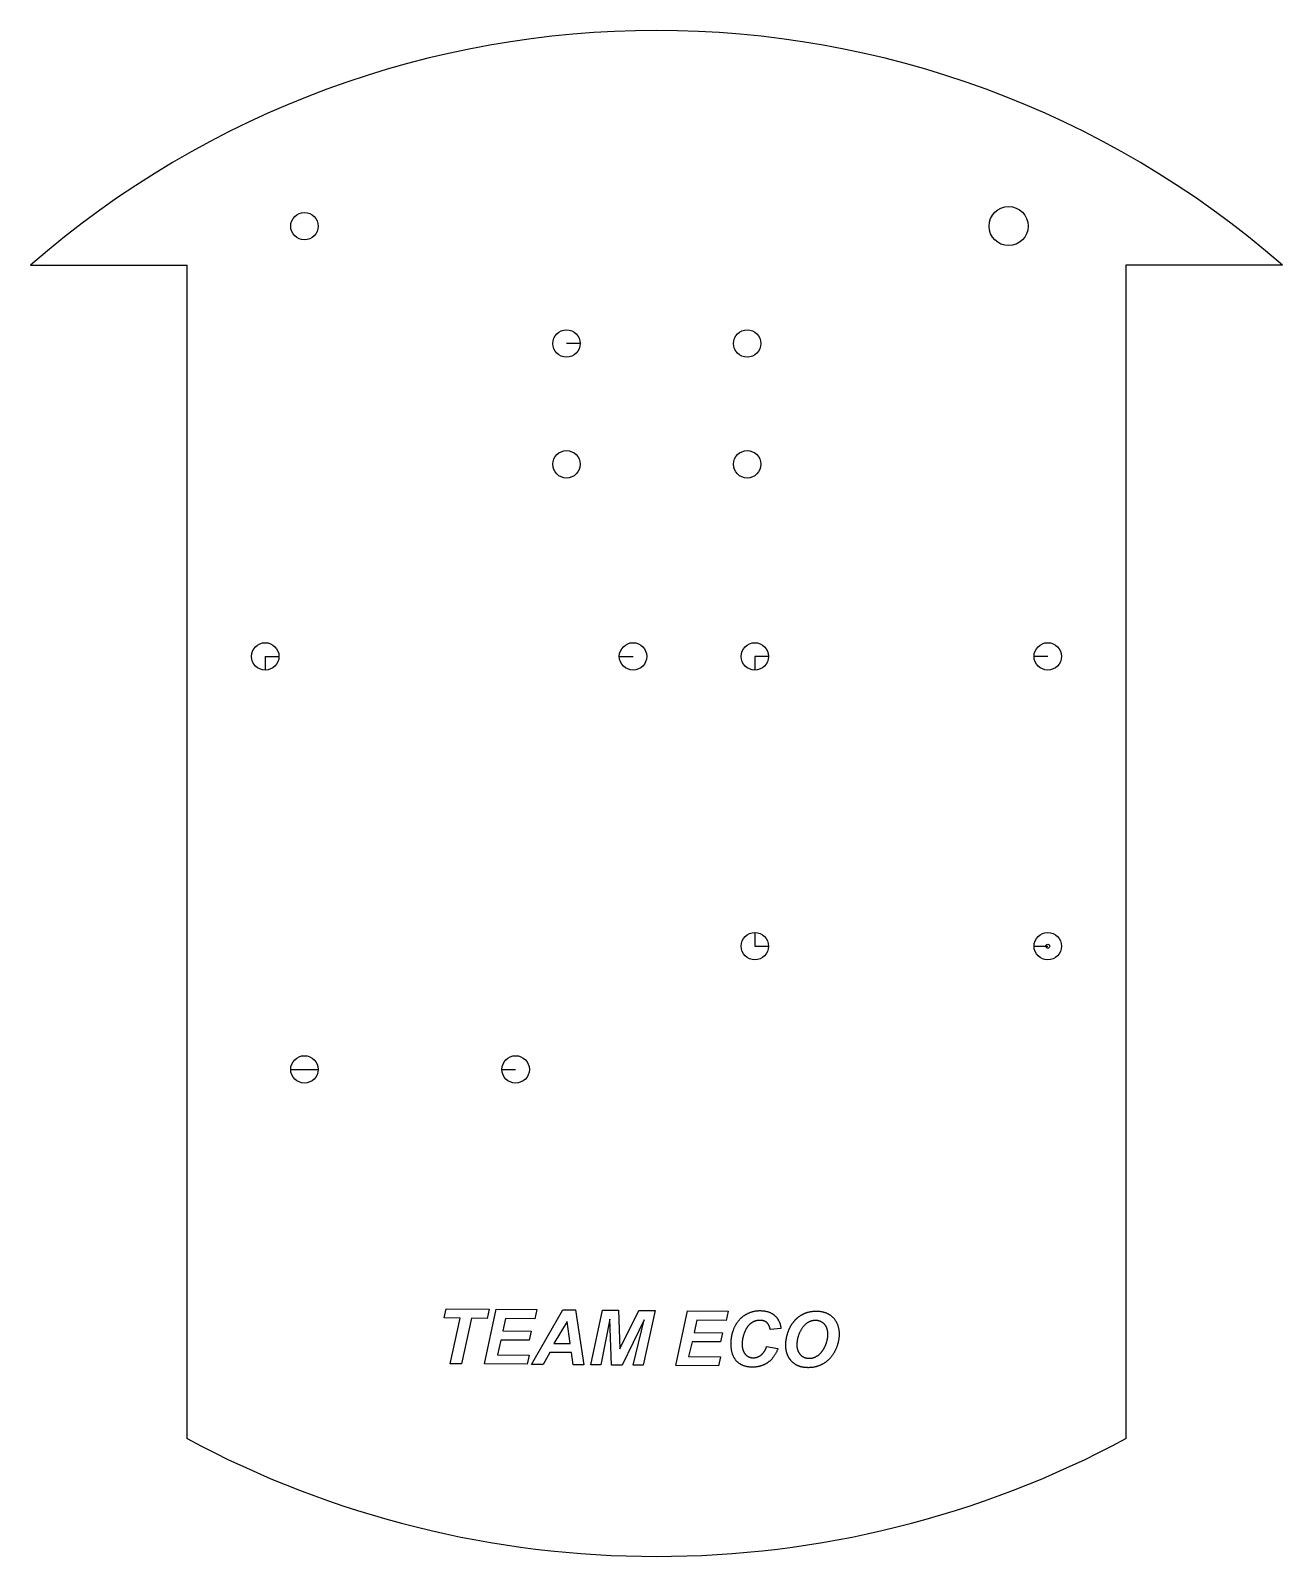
# Model space of a CAD drawing. Header units: millimetres. Extents: x -80 to 80, y -115 to 80.
import ezdxf

# ---------------------------------------------------------------- set-up
doc = ezdxf.new("R2010")
doc.units = ezdxf.units.MM
doc.layers.get('0').update_dxf_attribs({"linetype": 'CONTINUOUS'})

msp = doc.modelspace()

# ---------------------------------------------------------------- linework, layer by layer
for p, q in [((-80, 50), (-60, 50)), ((-60, 0), (-60, 50)), ((60, 50), (60, 0)), ((80, 50), (60, 50)), ((-9.75, 40), (-11.5, 40)), ((-60, -100), (-60, 0)), ((-50, 0), (-50, -1.75)), ((-50, 0), (-48.25, 0)), ((-4.75, 0), (-3, 0)), ((12.56, 0), (12.56, -1.75)), ((14.31, 0), (12.56, 0)), ((50, 0), (48.25, 0)), ((60, 0), (60, -100)), ((12.56, -35.3), (12.56, -37.05)), ((12.56, -37.05), (14.31, -37.05)), ((48.25, -37.05), (50, -37.05)), ((-46.75, -52.79), (-45, -52.79)), ((-45, -52.79), (-43.25, -52.79)), ((-19.75, -52.79), (-18, -52.79)), ((15.91, -85.92), (14.53, -86.04)), ((14.07, -88.23), (15.52, -88.47))]:
    msp.add_line(p, q)
for points in [[(-24.92, -90.42), (-26.36, -90.41), (-25.09, -84.59), (-27.14, -84.57), (-26.89, -83.4), (-21.37, -83.45), (-21.63, -84.62), (-23.65, -84.6)], [(-21.99, -90.44), (-20.47, -83.46), (-15.28, -83.5), (-15.54, -84.67), (-19.28, -84.64), (-19.63, -86.22), (-16.01, -86.26), (-16.26, -87.42), (-19.88, -87.39), (-20.34, -89.29), (-16.27, -89.32), (-16.53, -90.49)], [(-10.87, -88.99), (-13.65, -88.97), (-14.5, -90.51), (-15.98, -90.5), (-11.96, -83.53), (-10.36, -83.54), (-9.29, -90.55), (-10.65, -90.54)], [(-4.38, -90.6), (-5.75, -90.58), (-5.95, -84.73), (-7.11, -90.57), (-8.41, -90.56), (-6.89, -83.57), (-4.84, -83.59), (-4.67, -88.5), (-2.24, -83.61), (-0.16, -83.63), (-1.69, -90.62), (-3, -90.61), (-1.57, -84.81)], [(2.45, -90.65), (3.97, -83.67), (9.16, -83.71), (8.91, -84.88), (5.16, -84.85), (4.82, -86.43), (8.44, -86.47), (8.19, -87.63), (4.56, -87.6), (4.11, -89.5), (8.18, -89.53), (7.92, -90.7)], [(-11.04, -87.83), (-11.42, -85.01), (-13.14, -87.81)]]:
    msp.add_lwpolyline(points, close=True)
for centre, radius in [((-45, 55), 1.75), ((45, 55), 2.5), ((-11.5, 40), 1.75), ((11.58, 40), 1.75), ((-11.5, 24.55), 1.75), ((11.58, 24.55), 1.75), ((-50, 0), 1.75), ((-3, 0), 1.75), ((12.56, 0), 1.75), ((50, 0), 1.75), ((12.56, -37.05), 1.75), ((50, -37.05), 1.75), ((50, -37.05), 0.25), ((-45, -52.79), 1.75), ((-18, -52.79), 1.75)]:
    msp.add_circle(centre, radius)
for centre, radius, start, end in [((0, -41.67), 121.67, 48.8879, 131.1121), ((0, 12.04), 127.09, 241.829, 298.171)]:
    msp.add_arc(centre, radius, start, end)
for points in [[(11.39, -84.14), (12.25, -83.62), (13.26, -83.63)], [(13.26, -83.63), (14.4, -83.64), (15.1, -84.25)], [(18.74, -84.07), (19.5, -83.68), (20.47, -83.69)], [(20.47, -83.69), (21.77, -83.7), (22.56, -84.51)], [(9.53, -87.82), (9.54, -86.63), (10.03, -85.64)], [(10.03, -85.64), (10.52, -84.65), (11.39, -84.14)], [(12.11, -85.22), (11.58, -85.58), (11.27, -86.35)], [(13.22, -84.87), (12.63, -84.86), (12.11, -85.22)], [(14.09, -85.15), (13.77, -84.87), (13.22, -84.87)], [(14.53, -86.04), (14.42, -85.43), (14.09, -85.15)], [(15.1, -84.25), (15.79, -84.87), (15.91, -85.92)], [(16.71, -86.72), (16.96, -85.8), (17.47, -85.13)], [(17.47, -85.13), (17.97, -84.46), (18.74, -84.07)], [(20.34, -84.89), (19.29, -84.88), (18.62, -85.86)], [(21.47, -85.37), (21.03, -84.9), (20.34, -84.89)], [(21.9, -86.67), (21.91, -85.85), (21.47, -85.37)], [(22.56, -84.51), (23.35, -85.33), (23.34, -86.66)], [(11.27, -86.35), (10.95, -87.12), (10.94, -87.89)], [(16.51, -88.03), (16.52, -87.41), (16.71, -86.72)], [(18.62, -85.86), (17.95, -86.84), (17.94, -88.01)], [(21.54, -88.19), (21.9, -87.41), (21.9, -86.67)], [(23.34, -86.66), (23.33, -87.77), (22.8, -88.8)], [(10.23, -90.07), (9.51, -89.29), (9.53, -87.82)], [(10.94, -87.89), (10.94, -88.73), (11.34, -89.19)], [(11.34, -89.19), (11.74, -89.65), (12.34, -89.66)], [(12.34, -89.66), (12.9, -89.66), (13.36, -89.3)], [(13.36, -89.3), (13.83, -88.94), (14.07, -88.23)], [(15.52, -88.47), (15.08, -89.64), (14.23, -90.26)], [(16.78, -89.36), (16.51, -88.7), (16.51, -88.03)], [(17.71, -90.47), (17.05, -90.02), (16.78, -89.36)], [(17.94, -88.01), (17.93, -88.73), (18.37, -89.23)], [(18.37, -89.23), (18.8, -89.72), (19.52, -89.72)], [(19.52, -89.72), (20.1, -89.73), (20.64, -89.35)], [(20.64, -89.35), (21.18, -88.97), (21.54, -88.19)], [(22.8, -88.8), (22.27, -89.83), (21.37, -90.38)], [(12.23, -90.86), (10.95, -90.85), (10.23, -90.07)], [(14.23, -90.26), (13.37, -90.87), (12.23, -90.86)], [(19.35, -90.92), (18.37, -90.92), (17.71, -90.47)], [(21.37, -90.38), (20.48, -90.93), (19.35, -90.92)]]:
    msp.add_open_spline(points, degree=2)

doc.saveas('drawing.dxf')
